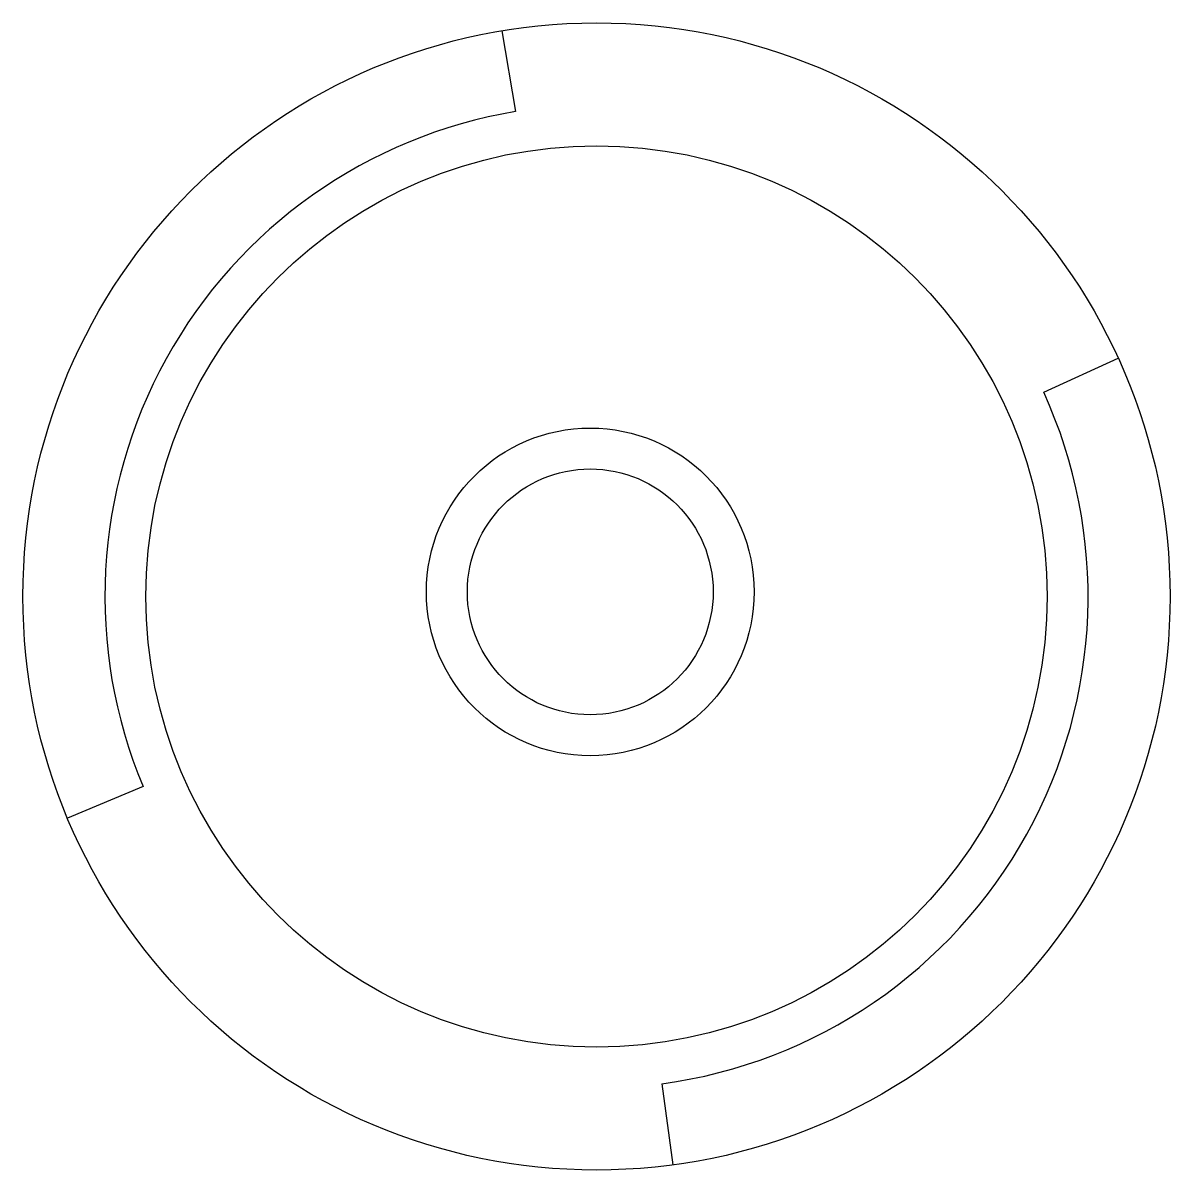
# Model space of a CAD drawing. Header units: millimetres. Extents: x 1273.61 to 1275.01, y 420.61 to 422.01.
import ezdxf

# ---------------------------------------------------------------- set-up
doc = ezdxf.new("R2010")
doc.units = ezdxf.units.MM

msp = doc.modelspace()

# ---------------------------------------------------------------- linework, layer by layer
at = {"color": 1}
for p, q in [((1274.21, 421.9039), (1274.1935, 422.0025)), ((1274.8544, 421.5613), (1274.9454, 421.6028)), ((1273.7552, 421.0802), (1273.663, 421.0416)), ((1274.3885, 420.7174), (1274.4019, 420.6183))]:
    msp.add_line(p, q, dxfattribs=at)
for centre, radius in [((1274.3086, 421.3121), 0.7), ((1274.3086, 421.3121), 0.55), ((1274.301, 421.3177), 0.2), ((1274.301, 421.3177), 0.15)]:
    msp.add_circle(centre, radius, dxfattribs=at)
for start, end in [(99.4649, 202.7333), (277.655, 24.5432)]:
    msp.add_arc((1274.3086, 421.3121), 0.6, start, end, dxfattribs=at)

doc.saveas('drawing.dxf')
